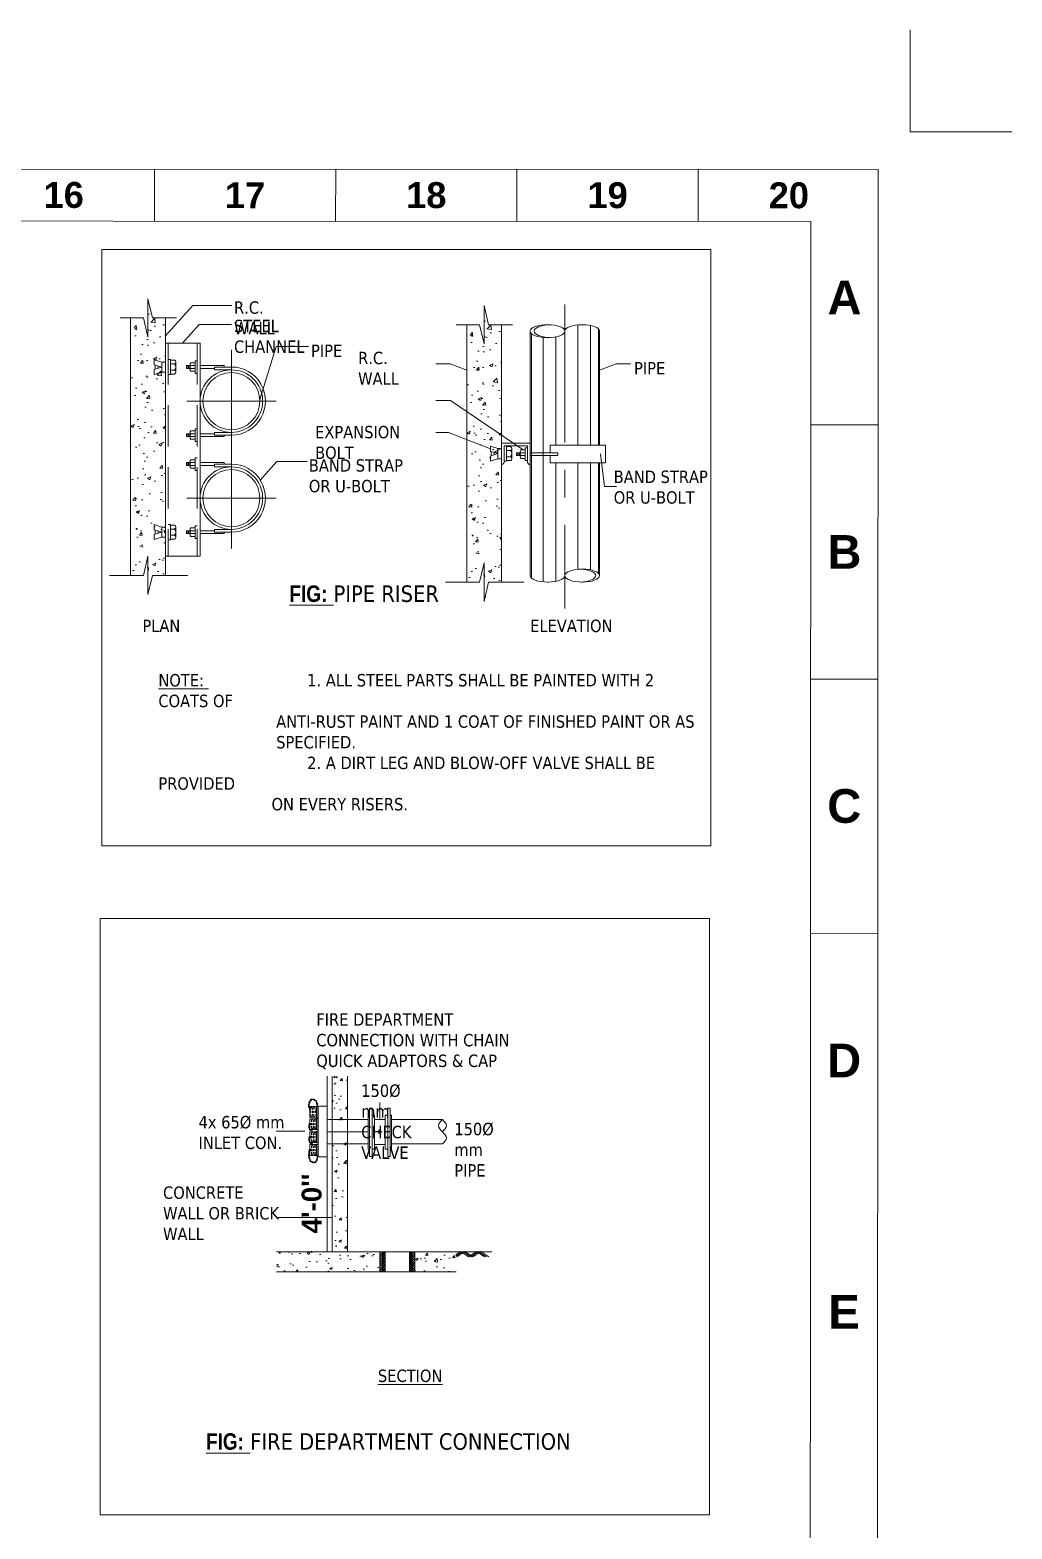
# Model space of a CAD drawing. Header units: inches. Extents: x -98933 to 1585249, y -3352739 to 192771.
# Drawn here: x -308 to 425, y 49568 to 50687 of the extents above; entities that cross this region are included whole.
import ezdxf

# ---------------------------------------------------------------- set-up
doc = ezdxf.new("R2010")
doc.units = ezdxf.units.IN
doc.header["$MEASUREMENT"] = 0
doc.header["$PDMODE"] = 35
doc.linetypes.add('CENTERX2', pattern=[4, 2.5, -0.5, 0.5, -0.5])
doc.linetypes.add('DASHED', pattern=[0.75, 0.5, -0.25])
doc.layers.get('0').update_dxf_attribs({"lineweight": 0})
doc.layers.get('Defpoints').update_dxf_attribs({"lineweight": 0})
for name, color, linetype, lineweight in [('DIM', 7, 'Continuous', 0), ('FF-PIPE', 14, 'Continuous', 35), ('Inline', 7, 'Continuous', 0), ('Outline', 7, 'Continuous', 0), ('Scale', 7, 'Continuous', 0), ('Scale_Text', 7, 'Continuous', 0), ('Titelblk', 7, 'Continuous', 25), ('TITLE', 7, 'Continuous', 20)]:
    doc.layers.add(name, color=color, linetype=linetype, lineweight=lineweight)
doc.styles.add('arial narrow', font='tahoma.ttf')
doc.styles.get("Standard").update_dxf_attribs({"font": 'arialbd.ttf', "height": 24})
doc.dimstyles.new('1_4', dxfattribs={"dimtxt": 5, "dimasz": 2, "dimexe": 0, "dimexo": 1, "dimgap": 2, "dimtad": 0, "dimdec": 1, "dimzin": 3, "dimdsep": 46, "dimlunit": 4, "dimtxsty": 'Standard', "dimblk": 'OBLIQUE', "dimcen": 0, "dimclrd": 256, "dimclre": 256, "dimclrt": 142, "dimadec": 1, "dimazin": 1, "dimtfac": 0.5, "dimtdec": 1, "dimtix": 1, "dimtofl": 0, "dimtmove": 0, "dimatfit": 3, "dimfxl": 3, "dimtolj": 1, "dimtzin": 0, "dimlwd": -1, "dimlwe": -1, "dimarcsym": 0})
pattern_1 = [(50, (205170.622, -16887.03), (49.0342, -4.28994), [5.1272, -56.3996]), (355, (205170.62, -16887.03), (-9.4855, 51.4223), [4.1018, -45.1197]), (100.4514, (205174.71, -16887.387), (39.54875, 47.1323), [4.3575, -47.9323]), (46.1842, (205170.62, -16873.356), (72.96, -11.3154), [7.6909, -84.5995]), (96.6356, (205176.7, -16874.3), (63.8965, 66.5938), [6.5362, -71.8985]), (351.1842, (205170.62, -16873.36), (63.8965, 66.5939), [6.1527, -67.6796]), (21, (205177.46, -16876.775), (40.8065, -27.5243), [5.1272, -56.3996]), (326, (205177.46, -16876.775), (16.6338, 49.5736), [4.1018, -45.1197]), (71.4514, (205180.86, -16879.07), (57.4403, 22.0492), [4.3575, -47.9323]), (37.5, (205170.622, -16887.029), (0.83129, 22.75769), [0, -44.5728, 0, -45.80334, 0, -45.29062]), (7.5, (205170.622, -16887.03), (17.98427, 26.96325), [0, -26.11474, 0, -43.54736, 0, -17.2617]), (327.5, (205155.377, -16887.03), (36.49381, -1.54192), [0, -17.0908, 0, -53.3233, 0, -70.7559]), (317.5, (205148.54, -16887.03), (39.86847, 6.8435), [0, -22.21804, 0, -35.41214, 0, -50.24695])]
pattern_2 = [(45, (192991.1334, -35276.0292), (-2.02055763, 2.02055763), []), (135, (192991.1334, -35276.0292), (-2.02055763, -2.02055763), [])]
pattern_3 = [(45, (192991.1334, -35276.0292), (-2.02055763, 2.02055763), [])]

# ---------------------------------------------------------------- blocks, each defined once
blk = doc.blocks.new('sefty')
at = {"layer": 'FF-PIPE', "lineweight": 0}
h = blk.add_hatch(dxfattribs=at)
h.set_pattern_fill('AR-CONC', color=0, scale=8.4375, style=0)
h.set_pattern_definition([(50, (204499.26, -17635.22), (60.5188, -5.2947), [6.3281, -69.6094]), (355, (204499.26, -17635.22), (-11.7071, 63.4662), [5.0625, -55.6875]), (100.4514, (204504.306, -17635.664), (48.8117, 58.1715), [5.3781, -59.1589]), (46.1842, (204499.26, -17618.35), (90.0485, -13.9657), [9.4922, -104.414]), (96.6356, (204506.77, -17619.51), (78.8622, 82.1912), [8.067, -88.7383]), (351.1842, (204499.26, -17618.35), (78.862, 82.1913), [7.5938, -83.5313]), (21, (204507.7, -17622.566), (50.364, -33.971), [6.3281, -69.6094]), (326, (204507.7, -17622.566), (20.5297, 61.1845), [5.0625, -55.6875]), (71.4514, (204511.897, -17625.397), (70.8938, 27.2135), [5.3781, -59.1589]), (37.5, (204499.262, -17635.222), (1.02599, 28.08792), [0, -55.0125, 0, -56.53125, 0, -55.89844]), (7.5, (204499.262, -17635.222), (22.1965, 33.2785), [0, -32.23125, 0, -53.74687, 0, -21.3047]), (327.5, (204480.447, -17635.222), (45.04127, -1.90307), [0, -21.09375, 0, -65.8125, 0, -87.32812]), (317.5, (204472.01, -17635.222), (49.20633, 8.44636), [0, -27.42188, 0, -43.70625, 0, -62.01562])])
h.paths.add_polyline_path([(207907.5, -17320.2), (207884.1, -17320.2), (207875.9, -17285.4), (207875.9, -17355.1), (207867.7, -17320.2), (207844.4, -17320.2), (207844.4, -17787.6), (207867.7, -17787.6), (207875.9, -17752.7), (207875.9, -17822.4), (207884.1, -17787.6), (207907.5, -17787.6)])
h = blk.add_hatch(dxfattribs=at)
h.set_pattern_fill('AR-CONC', color=0, scale=8.4375, style=0)
h.set_pattern_definition([(50, (205109.016, -17647.586), (60.5188, -5.2947), [6.3281, -69.6094]), (355, (205109.016, -17647.586), (-11.7071, 63.4662), [5.0625, -55.6875]), (100.4514, (205114.06, -17648.027), (48.8117, 58.1715), [5.3781, -59.1589]), (46.1842, (205109.016, -17630.71), (90.0485, -13.9657), [9.4922, -104.414]), (96.6356, (205116.52, -17631.874), (78.8622, 82.1912), [8.067, -88.7383]), (351.1842, (205109.02, -17630.71), (78.862, 82.1913), [7.5938, -83.5313]), (21, (205117.453, -17634.93), (50.364, -33.971), [6.3281, -69.6094]), (326, (205117.453, -17634.93), (20.5297, 61.1845), [5.0625, -55.6875]), (71.4514, (205121.65, -17637.76), (70.8938, 27.2135), [5.3781, -59.1589]), (37.5, (205109.016, -17647.586), (1.02599, 28.08792), [0, -55.0125, 0, -56.53125, 0, -55.89844]), (7.5, (205109.016, -17647.586), (22.1965, 33.2785), [0, -32.23125, 0, -53.74687, 0, -21.3047]), (327.5, (205090.2, -17647.586), (45.04127, -1.90307), [0, -21.09375, 0, -65.8125, 0, -87.32812]), (317.5, (205081.763, -17647.586), (49.20633, 8.44636), [0, -27.42188, 0, -43.70625, 0, -62.01562])])
h.paths.add_polyline_path([(208517.2, -17332.6), (208493.9, -17332.6), (208485.7, -17297.7), (208485.7, -17367.5), (208477.5, -17332.6), (208454.2, -17332.6), (208454.2, -17799.9), (208477.5, -17799.9), (208485.7, -17765), (208485.7, -17834.8), (208493.9, -17799.9), (208517.2, -17799.9)])
at = {"layer": 'FF-PIPE', "color": 0, "lineweight": 0}
for p, q in [((207875.9, -17285.4), (207884.1, -17320.2)), ((207875.9, -17355.1), (207875.9, -17285.4)), ((207907.3, -17353.6), (207957, -17297.8)), ((207957, -17297.8), (208027.9, -17297.8)), ((208485.7, -17367.5), (208485.7, -17297.7)), ((208485.7, -17297.7), (208493.9, -17332.6)), ((207825.3, -17320.2), (207867.7, -17320.2)), ((207844.4, -17320.2), (207844.4, -17787.6)), ((207867.7, -17320.2), (207875.9, -17355.1)), ((207884.1, -17320.2), (207927.6, -17320.2)), ((207907.5, -17320.2), (207907.5, -17787.6)), ((207938.8, -17366.2), (207969, -17332.3)), ((207969, -17332.3), (208027.3, -17332.3)), ((208435.1, -17332.6), (208477.5, -17332.6)), ((208454.2, -17332.6), (208454.2, -17799.9)), ((208477.5, -17332.6), (208485.7, -17367.5)), ((208493.9, -17332.6), (208537.3, -17332.6)), ((208517.2, -17332.6), (208517.2, -17799.9)), ((208655.8, -17333), (208655.8, -17551.2)), ((208569.4, -17344.4), (208569.4, -17789.2)), ((208571.9, -17349), (208571.9, -17792.7)), ((208592.8, -17355.8), (208592.8, -17799.5)), ((208616.1, -17354.8), (208616.1, -17551.2)), ((208679.1, -17334.1), (208679.1, -17551.2)), ((208693.1, -17339.8), (208693.1, -17551.2)), ((208695.5, -17344.4), (208695.5, -17551.2)), ((207907.5, -17366), (207970.5, -17366)), ((207970.5, -17366), (207970.5, -17752.7)), ((208078.7, -17468.1), (208108.8, -17372)), ((208108.8, -17372), (208167.1, -17372)), ((207887.4, -17396.1), (207887.4, -17405.3)), ((207901, -17400.4), (207887.4, -17396.1)), ((207901, -17409.6), (207887.4, -17405.3)), ((207901, -17409.6), (207887.4, -17413.9)), ((207887.4, -17413.9), (207887.4, -17423.1)), ((207889.1, -17405.8), (207889.1, -17413.4)), ((207894.2, -17407.4), (207894.2, -17411.7)), ((207901, -17400.4), (207901, -17418.7)), ((207907.5, -17400.4), (207901, -17400.4)), ((207916.5, -17395.7), (207912.5, -17395.7)), ((207916.5, -17423.3), (207916.5, -17395.7)), ((207916.5, -17396.7), (207924.2, -17396.7)), ((207924.2, -17403.8), (207916.5, -17403.8)), ((207926.3, -17400.2), (207926.3, -17418.7)), ((207945.9, -17406.9), (207945.9, -17412)), ((207945.9, -17406.9), (207961.5, -17406.9)), ((207945.9, -17412), (207961.5, -17412)), ((207948.1, -17406.9), (207948.1, -17412)), ((207950.2, -17406.9), (207950.2, -17412)), ((207952.4, -17406.9), (207952.4, -17412)), ((207953.8, -17401.9), (207961.5, -17401.9)), ((207965.4, -17398), (207965.4, -17421)), ((207970.5, -17406.9), (208014.3, -17406.9)), ((207970.5, -17412), (207996.8, -17412)), ((207996.8, -17409.5), (208027.6, -17409.5)), ((207996.8, -17414.6), (207996.8, -17409.5)), ((207996.8, -17414.6), (208027.6, -17414.6)), ((208014.3, -17406.9), (208014.3, -17409.5)), ((208424, -17403.4), (208398.4, -17403.4)), ((208454.2, -17415.1), (208424, -17403.4)), ((208695.5, -17415.1), (208725.7, -17403.4)), ((208725.7, -17403.4), (208751.3, -17403.4)), ((207901, -17418.7), (207887.4, -17423.1)), ((207901, -17418.7), (207907.5, -17418.7)), ((207916.5, -17423.3), (207912.5, -17423.3)), ((207924.2, -17415.2), (207916.5, -17415.2)), ((207916.5, -17422.3), (207924.2, -17422.3)), ((207953.8, -17417.1), (207961.5, -17417.1)), ((208398.4, -17470.4), (208424.7, -17470.4)), ((208424.7, -17470.4), (208556.6, -17560)), ((207945.9, -17530.6), (207961.5, -17530.6)), ((207945.9, -17530.6), (207945.9, -17535.7)), ((207945.9, -17535.7), (207961.5, -17535.7)), ((207948.1, -17530.6), (207948.1, -17535.7)), ((207950.2, -17530.6), (207950.2, -17535.7)), ((207952.4, -17530.6), (207952.4, -17535.7)), ((207953.8, -17525.5), (207961.5, -17525.5)), ((207953.8, -17540.7), (207961.5, -17540.7)), ((207970.5, -17530.6), (207996.8, -17530.6)), ((207970.5, -17535.7), (208014.3, -17535.7)), ((207996.8, -17528.1), (208027.6, -17528.1)), ((207996.8, -17528.1), (207996.8, -17533.1)), ((207996.8, -17533.1), (208027.6, -17533.1)), ((208014.3, -17535.7), (208014.3, -17533.1)), ((208421.4, -17528.4), (208398.4, -17528.4)), ((208497.2, -17557.9), (208421.4, -17528.4)), ((208517.2, -17547.7), (208569.4, -17547.7)), ((208569.4, -17547.7), (208569.4, -17552.8)), ((207953.8, -17577.9), (207961.5, -17577.9)), ((208510.7, -17557.6), (208497.2, -17553.3)), ((208497.2, -17553.3), (208497.2, -17562.4)), ((208510.7, -17566.7), (208497.2, -17562.4)), ((208510.7, -17566.7), (208497.2, -17571.1)), ((208497.2, -17571.1), (208497.2, -17580.2)), ((208510.7, -17575.9), (208497.2, -17580.2)), ((208498.8, -17563), (208498.8, -17570.5)), ((208503.9, -17564.6), (208503.9, -17568.9)), ((208517.2, -17557.6), (208510.7, -17557.6)), ((208510.7, -17557.6), (208510.7, -17575.9)), ((208510.7, -17575.9), (208517.2, -17575.9)), ((208522.3, -17552.8), (208564.4, -17552.8)), ((208522.3, -17552.8), (208522.3, -17582.3)), ((208526.2, -17552.8), (208522.3, -17552.8)), ((208526.2, -17580.5), (208526.2, -17552.8)), ((208526.2, -17553.8), (208533.9, -17553.8)), ((208533.9, -17560.9), (208526.2, -17560.9)), ((208533.9, -17572.3), (208526.2, -17572.3)), ((208536.1, -17557.4), (208536.1, -17575.9)), ((208544.8, -17565), (208560.4, -17565)), ((208544.8, -17565), (208544.8, -17570.1)), ((208544.8, -17570.1), (208560.4, -17570.1)), ((208547, -17565), (208547, -17570.1)), ((208549.2, -17565), (208549.2, -17570.1)), ((208551.3, -17565), (208551.3, -17570.1)), ((208552.7, -17560), (208560.4, -17560)), ((208552.7, -17575.2), (208560.4, -17575.2)), ((208564.4, -17552.8), (208564.4, -17582.3)), ((208564.4, -17556.1), (208564.4, -17579.1)), ((208569.4, -17565), (208619.8, -17565)), ((208569.4, -17570.1), (208619.8, -17570.1)), ((208619.8, -17565), (208619.8, -17570.1)), ((208697, -17567.3), (208704.1, -17626.1)), ((207945.9, -17583), (207945.9, -17588.1)), ((207945.9, -17583), (207961.5, -17583)), ((207945.9, -17588.1), (207961.5, -17588.1)), ((207948.1, -17583), (207948.1, -17588.1)), ((207950.2, -17583), (207950.2, -17588.1)), ((207952.4, -17583), (207952.4, -17588.1)), ((207953.8, -17593.2), (207961.5, -17593.2)), ((207970.5, -17583), (208014.3, -17583)), ((207970.5, -17588.1), (207996.8, -17588.1)), ((207996.8, -17590.6), (207996.8, -17585.5)), ((207996.8, -17585.5), (208027.6, -17585.5)), ((207996.8, -17590.6), (208027.6, -17590.6)), ((208014.3, -17583), (208014.3, -17585.5)), ((208079.7, -17615), (208109.9, -17581.2)), ((208109.9, -17581.2), (208164.8, -17581.2)), ((208526.2, -17580.5), (208522.3, -17580.5)), ((208526.2, -17579.4), (208533.9, -17579.4)), ((208616.1, -17583.4), (208616.1, -17798.5)), ((208655.8, -17583.4), (208655.8, -17776.7)), ((208679.1, -17583.4), (208679.1, -17777.8)), ((208693.1, -17583.4), (208693.1, -17783.6)), ((208695.5, -17583.4), (208695.5, -17788.1)), ((208704.1, -17626.1), (208725.9, -17626.1)), ((207901, -17699.9), (207887.4, -17695.6)), ((207887.4, -17704.8), (207887.4, -17695.6)), ((207901, -17709.1), (207887.4, -17704.8)), ((207901, -17709.1), (207887.4, -17713.4)), ((207887.4, -17722.6), (207887.4, -17713.4)), ((207889.1, -17712.9), (207889.1, -17705.3)), ((207894.2, -17711.2), (207894.2, -17706.9)), ((207901, -17718.2), (207901, -17699.9)), ((207901, -17699.9), (207907.5, -17699.9)), ((207916.5, -17695.4), (207912.5, -17695.4)), ((207916.5, -17695.4), (207916.5, -17723)), ((207916.5, -17696.4), (207924.2, -17696.4)), ((207924.2, -17703.5), (207916.5, -17703.5)), ((207926.3, -17718.4), (207926.3, -17699.9)), ((207945.9, -17706.7), (207945.9, -17711.7)), ((207945.9, -17706.7), (207961.5, -17706.7)), ((207945.9, -17711.7), (207961.5, -17711.7)), ((207948.1, -17706.7), (207948.1, -17711.7)), ((207950.2, -17706.7), (207950.2, -17711.7)), ((207952.4, -17706.7), (207952.4, -17711.7)), ((207953.8, -17701.6), (207961.5, -17701.6)), ((207970.5, -17706.7), (207996.8, -17706.7)), ((207970.5, -17711.7), (208014.3, -17711.7)), ((207996.8, -17704.1), (207996.8, -17709.2)), ((207996.8, -17704.1), (208027.6, -17704.1)), ((207996.8, -17709.2), (208027.6, -17709.2)), ((208014.3, -17711.7), (208014.3, -17709.2)), ((207901, -17718.2), (207887.4, -17722.6)), ((207907.5, -17718.2), (207901, -17718.2)), ((207916.5, -17723), (207912.5, -17723)), ((207924.2, -17714.9), (207916.5, -17714.9)), ((207916.5, -17722), (207924.2, -17722)), ((207953.8, -17716.8), (207961.5, -17716.8)), ((207867.7, -17787.6), (207875.9, -17752.7)), ((207875.9, -17752.7), (207875.9, -17822.4)), ((207907.5, -17752.7), (207970.5, -17752.7)), ((208477.5, -17799.9), (208485.7, -17765)), ((208485.7, -17765), (208485.7, -17834.8)), ((207805.8, -17787.6), (207867.7, -17787.6)), ((207875.9, -17822.4), (207884.1, -17787.6)), ((207884.1, -17787.6), (207948.2, -17787.6)), ((208415.6, -17799.9), (208477.5, -17799.9)), ((208485.7, -17834.8), (208493.9, -17799.9)), ((208493.9, -17799.9), (208558, -17799.9)), ((208601.9, -17799.9), (208600.1, -17799.9)), ((208664.9, -17799.9), (208663.1, -17799.9))]:
    blk.add_line(p, q, dxfattribs=at)
at = {"layer": 'FF-PIPE', "color": 0, "linetype": 'CENTERX2', "lineweight": 0, "ltscale": 100}
blk.add_line((208632.5, -17296.2), (208632.5, -17847.7), dxfattribs=at)
at = {"layer": 'FF-PIPE', "color": 0, "linetype": 'DASHED', "lineweight": 0, "ltscale": 150}
for p, q in [((207912.5, -17366), (207912.5, -17752.7)), ((207965.4, -17366), (207965.4, -17752.7))]:
    blk.add_line(p, q, dxfattribs=at)
at = {"layer": 'FF-PIPE', "color": 0, "linetype": 'CENTERX2', "lineweight": 0, "ltscale": 200}
for p, q in [((208027.3, -17378.4), (208027.3, -17739)), ((207946.2, -17471.3), (208108.3, -17471.3)), ((207946.2, -17647.4), (208108.3, -17647.4))]:
    blk.add_line(p, q, dxfattribs=at)
at = {"layer": 'FF-PIPE', "color": 0, "lineweight": 0}
blk.add_lwpolyline([(207792.2, -17196.1), (208897.3, -17196.1), (208897.4, -18278.8), (207792.2, -18278.8)], close=True, dxfattribs=at)
for points in [[(207965.4, -17421), (207961.5, -17421), (207961.5, -17398), (207965.4, -17398)], [(207965.4, -17521.6), (207961.5, -17521.6), (207961.5, -17544.6), (207965.4, -17544.6)], [(207965.4, -17597), (207961.5, -17597), (207961.5, -17574.1), (207965.4, -17574.1)], [(208564.4, -17579.1), (208560.4, -17579.1), (208560.4, -17556.1), (208564.4, -17556.1)], [(208605.6, -17565), (208605.6, -17551.2), (208705.9, -17551.2), (208705.9, -17583.4), (208605.6, -17583.4), (208605.6, -17570.1)], [(207965.4, -17697.7), (207961.5, -17697.7), (207961.5, -17720.7), (207965.4, -17720.7)]]:
    blk.add_lwpolyline(points, dxfattribs=at)
for centre, radius in [((208027.3, -17471.3), 56.7), ((208027.3, -17471.3), 51.7), ((208027.3, -17647.4), 56.7), ((208027.3, -17647.4), 51.7)]:
    blk.add_circle(centre, radius, dxfattribs=at)
for centre, radius, start, end in [((207922.3, -17400.2), 4.01, 297.7564, 62.2436), ((207917.6, -17409.5), 8.68, 318.8738, 41.1262), ((207955.4, -17404.4), 3.02, 122.6764, 237.3236), ((207955.4, -17409.5), 3.02, 122.6764, 237.3236), ((207955.4, -17414.6), 3.02, 122.6764, 237.3236), ((208027.3, -17471.3), 61.8, 269.6444, 90.3556), ((207922.3, -17418.7), 4.01, 297.7564, 62.2436), ((207955.4, -17528.1), 3.02, 122.6764, 237.3236), ((207955.4, -17533.1), 3.02, 122.6764, 237.3236), ((207955.4, -17538.2), 3.02, 122.6764, 237.3236), ((207955.4, -17580.5), 3.02, 122.6764, 237.3236), ((208532.1, -17557.4), 4.01, 297.7564, 62.2436), ((208527.4, -17566.6), 8.68, 318.8738, 41.1262), ((208532.1, -17575.9), 4.01, 297.7564, 62.2436), ((208554.3, -17562.5), 3.02, 122.6764, 237.3236), ((208554.3, -17567.6), 3.02, 122.6764, 237.3236), ((208554.3, -17572.6), 3.02, 122.6764, 237.3236), ((207955.4, -17585.5), 3.02, 122.6764, 237.3236), ((207955.4, -17590.6), 3.02, 122.6764, 237.3236), ((208027.3, -17647.4), 61.8, 269.6444, 90.3556), ((208515.1, -17579.2), 7.85, 285.7353, 336.6389), ((208571.6, -17579.2), 7.85, 203.3611, 254.2647), ((207922.3, -17699.9), 4.01, 297.7564, 62.2436), ((207917.6, -17709.2), 8.68, 318.8738, 41.1262), ((207955.4, -17704.1), 3.02, 122.6764, 237.3236), ((207955.4, -17709.2), 3.02, 122.6764, 237.3236), ((207955.4, -17714.3), 3.02, 122.6764, 237.3236), ((207922.3, -17718.4), 4.01, 297.7564, 62.2436)]:
    blk.add_arc(centre, radius, start, end, dxfattribs=at)
for centre, major_axis in [((208601, -17344.4), (-31.5, 0)), ((208664, -17788.1), (31.5, 0))]:
    blk.add_ellipse(centre, major_axis=major_axis, ratio=0.374172, dxfattribs=at)
for centre, major_axis, start_param, end_param in [((208608.1, -17344.4), (-31.5, 0), 4.825792, 7.740579), ((208664, -17344.4), (-31.5, 0), 3.141593, 6.283185), ((208601, -17788.1), (31.5, 0), 3.141593, 6.283185), ((208656.8, -17788.1), (31.5, 0), 4.825792, 7.740579)]:
    blk.add_ellipse(centre, major_axis=major_axis, ratio=0.374172, start_param=start_param, end_param=end_param, dxfattribs=at)
at = {"layer": 'FF-PIPE', "color": 0, "lineweight": 0, "attachment_point": 1, "style": 'arial narrow'}
for s, insert, char_height, width in [('{\\C5;R.C. WALL}', (208032, -17290.2), 22.5, 0.15), ('{\\C5;STEEL CHANNEL}', (208032, -17323.7), 22.5, 0.15), ('{\\C5;PIPE}', (208171.8, -17368.6), 22.5, 0.15), ('{\\C5;R.C. WALL}', (208257.2, -17381.7), 22.5, 0.15), ('{\\C5;PIPE}', (208757.9, -17400.4), 22.5, 0.15), ('\\pi-1301;{\\C5;NUT & WASHER\\P\\pi-1563;(NON-CORROSIVE)}', (208153.3, -17429.4), 22.5, 0.15), ('{\\C5;EXPANSION BOLT}', (208179.2, -17516.3), 22.5, 0.15), ('{\\C5;BAND STRAP OR U-BOLT}', (208167.8, -17576.8), 22.5, 183.465), ('{\\C5;BAND STRAP OR U-BOLT}', (208721, -17597.4), 22.5, 178.729), ('{\\fArial Narrow|b1|i0|c0|p34;\\LFIG:} PIPE RISER', (208132.6, -17805.9), 30, 293.552), ('PLAN', (207865.8, -17868), 22.5, 0.15), ('ELEVATION', (208569.4, -17868), 22.5, 0.15), ('{\\L\\C5;NOTE:\\l ^I^I1. ALL STEEL PARTS SHALL BE PAINTED WITH 2 COATS OF\\P^I^I    ANTI-RUST PAINT AND 1 COAT OF FINISHED PAINT OR AS\\P^I^I    SPECIFIED.\\P           ^I ^I2. A DIRT LEG AND BLOW-OFF VALVE SHALL BE PROVIDED\\P^I^I   ON EVERY RISERS.}', (207894.8, -17966.7), 22.5, 940.46)]:
    blk.add_mtext(s, dxfattribs=dict(at, insert=insert, char_height=char_height, width=width))
blk = doc.blocks.new('_Oblique')
at = {"color": 0, "linetype": 'ByBlock', "lineweight": -2}
blk.add_line((-0.5, -0.5), (0.5, 0.5), dxfattribs=at)
blk = doc.blocks.new('*D242')
at = {"ltscale": 100000, "transparency": 16777216}
for p, q in [((207108.4, -18720), (207108.4, -18718)), ((207110.1, -18720), (207108.4, -18720)), ((207110.1, -18894.9), (207108.4, -18894.9)), ((207108.4, -18894.9), (207108.4, -18896.9))]:
    blk.add_line(p, q, dxfattribs=at)
at = {"layer": 'Defpoints', "color": 0, "ltscale": 100000, "transparency": 16777216}
for p in [(207111.1, -18720), (207108.4, -18894.9), (207111.1, -18894.9)]:
    blk.add_point(p, dxfattribs=at)
at = {"ltscale": 100000, "transparency": 16777216, "xscale": 2, "yscale": 2, "zscale": 2}
for p, rotation in [((207108.4, -18720), 270), ((207108.4, -18894.9), 90)]:
    blk.add_blockref('_Oblique', p, dxfattribs=dict(at, rotation=rotation))
at = {"color": 1, "ltscale": 100000, "transparency": 16777216, "insert": (207108.4, -18807.4), "char_height": 36, "attachment_point": 5, "rotation": 90}
blk.add_mtext("\\A1;4'-0''", dxfattribs=at)
blk = doc.blocks.new('PAGE')
at = {"layer": 'Inline', "color": 252, "lineweight": 15}
blk.add_lwpolyline([(178051640.63, 22656441.11), (178051640.63, 22657235.79), (178050505.36, 22657235.79), (178050505.36, 22656441.11)], close=True, dxfattribs=at)
at = {"layer": 'Outline', "color": 252, "lineweight": 15}
for p, q in [((178051662.57, 22657252.66), (178050483.42, 22657252.66)), ((178051662.57, 22656424.24), (178051662.57, 22657252.66))]:
    blk.add_line(p, q, dxfattribs=at)
at = {"layer": 'Scale', "color": 252, "lineweight": 9}
for p, q in [((178051426.98, 22657235.79), (178051426.98, 22657252.66)), ((178051485.98, 22657235.79), (178051485.98, 22657252.66)), ((178051544.98, 22657235.79), (178051544.98, 22657252.66)), ((178051603.97, 22657235.79), (178051603.97, 22657252.66)), ((178051640.63, 22657169.57), (178051662.57, 22657169.57)), ((178051640.63, 22657086.79), (178051662.57, 22657086.79)), ((178051640.63, 22657004.01), (178051662.57, 22657004.01))]:
    blk.add_line(p, q, dxfattribs=at)
at = {"layer": 'Scale_Text', "color": 252, "lineweight": 13, "attachment_point": 5}
for s, insert, char_height, width in [('16', (178051397.48, 22657244.22), 8.435, 2.5102), ('17', (178051456.48, 22657244.22), 8.435, 2.5102), ('18', (178051515.48, 22657244.22), 8.435, 2.5102), ('19', (178051574.48, 22657244.22), 8.435, 2.5102), ('20', (178051633.47, 22657244.22), 8.435, 2.5102), ('A', (178051651.6, 22657210.97), 10.97, 8.3603), ('B', (178051651.6, 22657128.18), 10.97, 8.3603), ('C', (178051651.6, 22657045.4), 10.97, 8.3603), ('D', (178051651.6, 22656962.62), 10.97, 8.3603), ('E', (178051651.6, 22656880.75), 10.97, 8.3603)]:
    blk.add_mtext(s, dxfattribs=dict(at, insert=insert, char_height=char_height, width=width))
blk = doc.blocks.new('Title')
at = {"layer": 'Defpoints', "color": 1, "ltscale": 10}
blk.add_lwpolyline([(-98623, -85271), (-98623, -85371), (-98523, -85371)], dxfattribs=at)
at = {"layer": 'Titelblk', "color": 3, "linetype": 'Continuous', "lineweight": 0, "xscale": 3.014611567961765, "yscale": 3.014611567959946, "zscale": 3.014611567966516}
blk.add_blockref('PAGE', (-536855255.8, -68388224), dxfattribs=at)
blk = doc.blocks.new('edfre')
at = {"ltscale": 100000}
blk.add_hatch(color=1, dxfattribs=at).paths.add_polyline_path([(207235.8, -18677), (207229.9, -18673.7), (207229.9, -18680.3)])
at = {"layer": 'FF-PIPE', "lineweight": 0}
h = blk.add_hatch(dxfattribs=at)
h.set_pattern_fill('AR-CONC', color=0, scale=6.83632, style=0)
h.set_pattern_definition(pattern_1)
h.paths.add_polyline_path([(207173.4, -18655.8), (207173.4, -18576.2), (207145.6, -18576.2), (207145.6, -18655.8)])
h = blk.add_hatch(dxfattribs=at)
h.set_pattern_fill('AR-CONC', color=0, scale=6.83632, style=0)
h.set_pattern_definition(pattern_1)
h.paths.add_polyline_path([(207145.6, -18894.9), (207044.4, -18894.9), (207044.4, -18931.4), (207231.9, -18931.4), (207231.9, -18894.8), (207173.5, -18894.8), (207173.4, -18696.8), (207145.6, -18696.8)])
h = blk.add_hatch(dxfattribs=at)
h.set_pattern_fill('ANSI31', color=0, scale=0.9)
h.set_pattern_definition(pattern_3)
h.paths.add_polyline_path([(207236.9, -18894.8), (207231.9, -18894.8), (207231.9, -18931.4), (207236.9, -18931.4)])
h = blk.add_hatch(dxfattribs=at)
h.set_pattern_fill('ANSI37', color=0, scale=0.9)
h.set_pattern_definition(pattern_2)
h.paths.add_polyline_path([(207241.8, -18894.8), (207236.9, -18894.8), (207236.9, -18931.4), (207241.8, -18931.4)])
h = blk.add_hatch(dxfattribs=at)
h.set_pattern_fill('ANSI37', color=0, scale=0.9)
h.set_pattern_definition(pattern_2)
h.paths.add_polyline_path([(207285.7, -18894.8), (207290.6, -18894.8), (207290.6, -18931.4), (207285.7, -18931.4)])
h = blk.add_hatch(dxfattribs=at)
h.set_pattern_fill('ANSI31', color=0, scale=0.9)
h.set_pattern_definition(pattern_3)
h.paths.add_polyline_path([(207290.6, -18894.8), (207295.6, -18894.8), (207295.6, -18931.4), (207290.6, -18931.4)])
h = blk.add_hatch(dxfattribs=at)
h.set_pattern_fill('AR-CONC', color=0, scale=6.83632, style=0)
h.set_pattern_definition(pattern_1)
h.paths.add_polyline_path([(207369.7, -18905.8), (207369.7, -18908.7), (207369.7, -18920.7), (207369.7, -18897)], flags=17)
h.paths.add_polyline_path([(207354.2, -18894.8), (207354.2, -18894.6), (207320.9, -18894.6), (207295.6, -18894.7), (207295.6, -18931.5), (207369.7, -18931.4), (207369.7, -18894.8)])
h.paths.add_polyline_path([(207369.7, -18894.8), (207369.7, -18927.4), (207369.7, -18903.1), (207369.7, -18897), (207369.7, -18894.5)])
at = {"lineweight": 13}
for p, q in [((207119.4, -18632.2), (207118.1, -18632.2)), ((207119.5, -18630.4), (207119.4, -18632.2))]:
    blk.add_line(p, q, dxfattribs=at)
at = {"color": 10, "ltscale": 100000}
for p, q in [((207223.9, -18677), (207229.9, -18677)), ((207235.8, -18677), (207229.9, -18673.7)), ((207229.9, -18673.7), (207229.9, -18680.3)), ((207235.8, -18677), (207229.9, -18680.3))]:
    blk.add_line(p, q, dxfattribs=at)
at = {"layer": 'DIM', "color": 7}
blk.add_lwpolyline([(206724.7, -18289.7), (207829.9, -18289.7), (207829.9, -19372.4), (206724.7, -19372.4)], close=True, dxfattribs=at)
at = {"layer": 'FF-PIPE', "color": 0, "lineweight": 0}
for p, q in [((207136.2, -18894.9), (207136.2, -18576.2)), ((207145.6, -18894.9), (207145.6, -18576.2)), ((207102.5, -18630.8), (207103.1, -18633)), ((207103.9, -18622.7), (207103.3, -18624.8)), ((207103.9, -18625), (207103.9, -18627.4)), ((207103.9, -18630.5), (207104.5, -18632.6)), ((207104, -18633.1), (207104.9, -18635.7)), ((207104.6, -18622.9), (207106.2, -18620.4)), ((207105.3, -18623.1), (207104.6, -18625.3)), ((207104.9, -18631.3), (207117.3, -18631.3)), ((207104.9, -18651.3), (207104.9, -18631.3)), ((207107.2, -18618.2), (207105.7, -18619.9)), ((207106.2, -18636.9), (207106.2, -18634.5)), ((207106.2, -18642.9), (207106.2, -18638.9)), ((207108.2, -18619.2), (207106.7, -18620.9)), ((207107.2, -18633), (207107.2, -18631.3)), ((207107.6, -18618.7), (207111.5, -18618.3)), ((207107.8, -18632.8), (207107.8, -18631.3)), ((207108.4, -18633), (207108.4, -18631.3)), ((207111.2, -18634.5), (207109.4, -18634.5)), ((207109.4, -18636.9), (207109.4, -18634.5)), ((207109.4, -18642.9), (207109.4, -18638.9)), ((207111.2, -18619), (207113.2, -18620)), ((207111.2, -18636.9), (207111.2, -18634.5)), ((207111.9, -18617.7), (207113.9, -18618.7)), ((207112.2, -18633), (207112.2, -18631.3)), ((207112.8, -18632.8), (207112.8, -18631.3)), ((207113.4, -18633), (207113.4, -18631.3)), ((207116, -18620.8), (207113.5, -18619.4)), ((207114.5, -18636.9), (207114.5, -18634.5)), ((207114.5, -18642.9), (207114.5, -18638.9)), ((207115.3, -18621), (207116.2, -18623.1)), ((207116.6, -18620.5), (207117.5, -18622.6)), ((207117.8, -18625.4), (207116.8, -18622.8)), ((207117.1, -18625.6), (207117.6, -18627.8)), ((207119.4, -18630.8), (207117.3, -18630.8)), ((207117.3, -18651.3), (207117.3, -18630.8)), ((207117.3, -18650.7), (207117.3, -18631.3)), ((207118.1, -18632.2), (207118.1, -18630.4)), ((207118.8, -18630.4), (207118.3, -18627.6)), ((207118.6, -18625.3), (207119, -18627.5)), ((207119.4, -18651.3), (207119.4, -18630.8)), ((207119.9, -18633.6), (207119.9, -18719.4)), ((207136.2, -18630.4), (207122.5, -18630.4)), ((207232, -18655.1), (207232, -18624)), ((207103.3, -18664.7), (207103.3, -18665.8)), ((207103.6, -18665.8), (207103.4, -18667.4)), ((207104, -18664.7), (207104, -18665.8)), ((207104.9, -18650.7), (207117.3, -18650.7)), ((207104.9, -18653.4), (207104.9, -18672.9)), ((207117.3, -18653.4), (207104.9, -18653.4)), ((207106.2, -18647.6), (207106.2, -18644.9)), ((207107.2, -18649.1), (207107.2, -18650.7)), ((207107.7, -18656.6), (207107.7, -18659.3)), ((207107.7, -18661.3), (207107.7, -18665.2)), ((207108.4, -18649.1), (207108.4, -18650.7)), ((207108.8, -18655.1), (207108.8, -18653.4)), ((207109.4, -18647.6), (207109.4, -18644.9)), ((207111.2, -18647.6), (207109.4, -18647.6)), ((207110, -18655.1), (207110, -18653.4)), ((207111, -18656.6), (207112.8, -18656.6)), ((207111, -18656.6), (207111, -18659.3)), ((207111.2, -18647.6), (207111.2, -18644.9)), ((207112.2, -18649.1), (207112.2, -18650.7)), ((207112.8, -18656.6), (207112.8, -18659.3)), ((207112.8, -18661.3), (207112.8, -18665.2)), ((207113.4, -18649.1), (207113.4, -18650.7)), ((207113.8, -18655.1), (207113.8, -18653.4)), ((207114.5, -18647.6), (207114.5, -18644.9)), ((207115, -18655.1), (207115, -18653.4)), ((207116, -18656.6), (207116, -18659.3)), ((207116, -18661.3), (207116, -18665.2)), ((207119.4, -18651.3), (207117.3, -18651.3)), ((207117.3, -18652.9), (207119.4, -18652.9)), ((207117.3, -18652.9), (207117.3, -18673.4)), ((207119.4, -18652.9), (207119.4, -18673.4)), ((207136.2, -18655.1), (207210.8, -18655.1)), ((207241.9, -18655.1), (207222.1, -18655.1)), ((207253.2, -18655.1), (207345.6, -18655.1)), ((207095.8, -18675.8), (207043.8, -18675.8)), ((207103.1, -18667.4), (207103.1, -18668.5)), ((207103.1, -18691.1), (207103.1, -18692.2)), ((207103.5, -18671.1), (207103.3, -18670)), ((207103.3, -18688.4), (207103.3, -18689.5)), ((207103.5, -18694.8), (207103.3, -18693.7)), ((207103.4, -18668.5), (207103.7, -18669.9)), ((207103.6, -18689.5), (207103.4, -18691.1)), ((207103.4, -18692.2), (207103.7, -18693.6)), ((207103.8, -18667.4), (207103.8, -18668.5)), ((207103.8, -18691.1), (207103.8, -18692.2)), ((207103.9, -18671), (207104.4, -18672.3)), ((207104.3, -18670.9), (207104, -18669.8)), ((207104, -18688.4), (207104, -18689.5)), ((207104.3, -18694.6), (207104, -18693.5)), ((207104.5, -18673.5), (207104.1, -18672.4)), ((207105.2, -18673.2), (207104.7, -18672.2)), ((207104.8, -18673.3), (207106.1, -18674)), ((207117.3, -18672.9), (207104.9, -18672.9)), ((207104.9, -18677.1), (207104.9, -18696.6)), ((207117.3, -18677.1), (207104.9, -18677.1)), ((207106.9, -18674.9), (207105.9, -18674.4)), ((207107.2, -18674.2), (207106.2, -18673.7)), ((207109, -18674.4), (207107.1, -18674.6)), ((207107.7, -18667.2), (207107.7, -18669.7)), ((207107.7, -18680.3), (207107.7, -18683)), ((207107.7, -18685), (207107.7, -18688.9)), ((207107.7, -18690.9), (207107.7, -18693.4)), ((207108.7, -18674.1), (207109.5, -18673.3)), ((207108.8, -18671.2), (207108.8, -18672.9)), ((207108.8, -18678.8), (207108.8, -18677.1)), ((207109.2, -18674.6), (207110, -18673.8)), ((207109.4, -18671.3), (207109.4, -18672.9)), ((207110.5, -18672.3), (207109.7, -18673.5)), ((207110, -18671.2), (207110, -18672.9)), ((207110, -18678.8), (207110, -18677.1)), ((207110.2, -18672.2), (207110.5, -18671.1)), ((207110.8, -18671.2), (207110.9, -18670)), ((207110.8, -18694.9), (207110.9, -18693.7)), ((207110.9, -18672.4), (207111.2, -18671.3)), ((207111, -18667.2), (207111, -18669.7)), ((207111, -18669.7), (207112.8, -18669.7)), ((207111, -18680.3), (207112.8, -18680.3)), ((207111, -18680.3), (207111, -18683)), ((207111, -18690.9), (207111, -18693.4)), ((207111, -18693.4), (207112.8, -18693.4)), ((207112.8, -18667.2), (207112.8, -18669.7)), ((207112.8, -18680.3), (207112.8, -18683)), ((207112.8, -18685), (207112.8, -18688.9)), ((207112.8, -18690.9), (207112.8, -18693.4)), ((207113.8, -18671.2), (207113.8, -18672.9)), ((207113.8, -18678.8), (207113.8, -18677.1)), ((207114.4, -18671.3), (207114.4, -18672.9)), ((207115, -18671.2), (207115, -18672.9)), ((207115, -18678.8), (207115, -18677.1)), ((207116, -18667.2), (207116, -18669.7)), ((207116, -18680.3), (207116, -18683)), ((207116, -18685), (207116, -18688.9)), ((207116, -18690.9), (207116, -18693.4)), ((207117.3, -18673.4), (207119.4, -18673.4)), ((207117.3, -18676.6), (207119.4, -18676.6)), ((207117.3, -18676.6), (207117.3, -18697.1)), ((207119.4, -18676.6), (207119.4, -18697.1)), ((207102.7, -18718.6), (207102.7, -18720.9)), ((207103.1, -18713.1), (207103.1, -18715.4)), ((207103.8, -18715.4), (207103.4, -18718.6)), ((207103.4, -18720.9), (207103.9, -18723.6)), ((207103.8, -18711.5), (207103.8, -18713)), ((207103.9, -18694.7), (207104.4, -18696)), ((207104.5, -18697.2), (207104.1, -18696.2)), ((207104.1, -18718.6), (207104.1, -18720.9)), ((207104.5, -18713.1), (207104.5, -18715.4)), ((207105.2, -18696.9), (207104.7, -18695.9)), ((207104.8, -18697.1), (207106.1, -18697.7)), ((207117.3, -18696.6), (207104.9, -18696.6)), ((207104.9, -18700.5), (207104.9, -18720)), ((207117.3, -18700.5), (207104.9, -18700.5)), ((207117.3, -18720), (207104.9, -18720)), ((207106.9, -18698.6), (207105.9, -18698.1)), ((207107.2, -18698), (207106.2, -18697.4)), ((207109, -18698.1), (207107.1, -18698.3)), ((207107.7, -18703.7), (207107.7, -18706.4)), ((207107.7, -18708.4), (207107.7, -18712.4)), ((207107.7, -18714.3), (207107.7, -18716.8)), ((207108.7, -18697.8), (207109.5, -18697)), ((207108.8, -18694.9), (207108.8, -18696.6)), ((207108.8, -18702.2), (207108.8, -18700.5)), ((207108.8, -18718.3), (207108.8, -18720)), ((207109.2, -18698.3), (207110, -18697.5)), ((207109.4, -18695), (207109.4, -18696.6)), ((207109.4, -18718.4), (207109.4, -18720)), ((207110.5, -18696), (207109.7, -18697.2)), ((207110, -18694.9), (207110, -18696.6)), ((207110, -18702.2), (207110, -18700.5)), ((207110, -18718.3), (207110, -18720)), ((207110.2, -18695.9), (207110.5, -18694.8)), ((207110.9, -18696.1), (207111.2, -18695)), ((207111, -18703.7), (207112.8, -18703.7)), ((207111, -18703.7), (207111, -18706.4)), ((207111, -18714.3), (207111, -18716.8)), ((207111, -18716.8), (207112.8, -18716.8)), ((207112.8, -18703.7), (207112.8, -18706.4)), ((207112.8, -18708.4), (207112.8, -18712.4)), ((207112.8, -18714.3), (207112.8, -18716.8)), ((207113.8, -18694.9), (207113.8, -18696.6)), ((207113.8, -18702.2), (207113.8, -18700.5)), ((207113.8, -18718.3), (207113.8, -18720)), ((207114.4, -18695), (207114.4, -18696.6)), ((207114.4, -18718.4), (207114.4, -18720)), ((207115, -18694.9), (207115, -18696.6)), ((207115, -18702.2), (207115, -18700.5)), ((207115, -18718.3), (207115, -18720)), ((207116, -18703.7), (207116, -18706.4)), ((207116, -18708.4), (207116, -18712.4)), ((207116, -18714.3), (207116, -18716.8)), ((207117.3, -18697.1), (207119.4, -18697.1)), ((207117.3, -18700), (207119.4, -18700)), ((207117.3, -18700), (207117.3, -18720.5)), ((207117.3, -18720.5), (207119.4, -18720.5)), ((207119.4, -18700), (207119.4, -18720.5)), ((207136.2, -18699), (207210.8, -18699)), ((207241.9, -18700), (207222.1, -18700)), ((207253.2, -18699), (207345.6, -18699)), ((207103.7, -18726), (207103.2, -18723.8)), ((207104.4, -18725.8), (207105.4, -18728.5)), ((207105.1, -18725.7), (207104.6, -18723.5)), ((207105.6, -18730.8), (207104.7, -18728.7)), ((207106.9, -18730.3), (207106.1, -18728.2)), ((207106.2, -18730.5), (207108.7, -18731.9)), ((207110.3, -18733.6), (207108.3, -18732.5)), ((207111, -18732.3), (207109, -18731.3)), ((207114.6, -18732.6), (207110.7, -18733)), ((207114, -18732.1), (207115.5, -18730.4)), ((207115, -18733.1), (207116.5, -18731.4)), ((207117.6, -18728.4), (207116, -18730.9)), ((207116.9, -18728.2), (207117.6, -18726)), ((207118.3, -18726.2), (207118.3, -18723.9)), ((207118.3, -18728.6), (207119, -18726.5)), ((207136.2, -18722.6), (207122.5, -18722.6)), ((207044.4, -18894.8), (207435.4, -18894.8)), ((207044.4, -18894.9), (207145.6, -18894.9)), ((207382.3, -18894.5), (207369.7, -18902.9)), ((207378.3, -18894.5), (207369.7, -18900.2)), ((207386.3, -18894.5), (207371.8, -18904.1)), ((207378.3, -18894.5), (207392.8, -18904.1)), ((207382.3, -18894.5), (207396.8, -18904.1)), ((207386.3, -18894.5), (207400.9, -18904.1)), ((207392.8, -18904.1), (207407.3, -18894.5)), ((207396.8, -18904.1), (207411.3, -18894.5)), ((207400.9, -18904.1), (207415.4, -18894.5)), ((207407.3, -18894.5), (207421.8, -18904.1)), ((207411.3, -18894.5), (207425.8, -18904.1)), ((207415.4, -18894.5), (207429.9, -18904.1)), ((207370.2, -18931.4), (207044.4, -18931.4))]:
    blk.add_line(p, q, dxfattribs=at)
for points in [[(207173.4, -18894.8), (207173.4, -18576.2)], [(207047.5, -18832.7), (207145.6, -18832.7)]]:
    blk.add_lwpolyline(points, dxfattribs=at)
for points in [[(207103.9, -18629.7), (207102.8, -18629.7), (207102.8, -18627.4), (207103.9, -18627.4)], [(207105.6, -18638.1), (207104.5, -18638.1), (207104.5, -18635.7), (207105.6, -18635.7)], [(207114.5, -18642.4), (207115.6, -18642.4), (207115.6, -18639.4), (207114.5, -18639.4)], [(207213, -18634.2), (207213, -18722), (207217.8, -18722), (207217.8, -18634.2)], [(207251, -18634.2), (207251, -18722), (207246.2, -18722), (207246.2, -18634.2)], [(207103.8, -18662), (207104.9, -18662), (207104.9, -18664.4), (207103.8, -18664.4)], [(207107.7, -18661.8), (207106.6, -18661.8), (207106.6, -18664.7), (207107.7, -18664.7)], [(207210.8, -18647.2), (207210.8, -18709), (207213, -18709), (207213, -18647.2)], [(207217.8, -18647.1), (207217.8, -18708.9), (207222.1, -18708.9), (207222.1, -18647.1)], [(207246.2, -18647.1), (207246.2, -18708.9), (207241.9, -18708.9), (207241.9, -18647.1)], [(207253.2, -18647.2), (207253.2, -18709), (207251, -18709), (207251, -18647.2)], [(207103.8, -18685.7), (207104.9, -18685.7), (207104.9, -18688.1), (207103.8, -18688.1)], [(207107.7, -18685.5), (207106.6, -18685.5), (207106.6, -18688.4), (207107.7, -18688.4)], [(207103.8, -18709.1), (207104.9, -18709.1), (207104.9, -18711.5), (207103.8, -18711.5)], [(207107.7, -18708.9), (207106.6, -18708.9), (207106.6, -18711.8), (207107.7, -18711.8)], [(207118.3, -18721.5), (207119.4, -18721.5), (207119.4, -18723.9), (207118.3, -18723.9)], [(207236.9, -18894.8), (207231.9, -18894.8), (207231.9, -18931.4), (207236.9, -18931.4)], [(207241.8, -18894.8), (207236.9, -18894.8), (207236.9, -18931.4), (207241.8, -18931.4)], [(207285.7, -18894.8), (207290.6, -18894.8), (207290.6, -18931.4), (207285.7, -18931.4)], [(207290.6, -18894.8), (207295.6, -18894.8), (207295.6, -18931.4), (207290.6, -18931.4)]]:
    blk.add_lwpolyline(points, close=True, dxfattribs=at)
at = {"layer": 'FF-PIPE', "color": 0, "linetype": 'CENTERX2', "lineweight": 0, "ltscale": 80}
blk.add_lwpolyline([(207136.2, -18677.1), (207210.8, -18677.1)], dxfattribs=at)
at = {"layer": 'FF-PIPE', "color": 0, "lineweight": 0}
for centre in [(207111, -18663.2), (207111.2, -18640.9), (207111, -18687), (207111, -18710.4)]:
    blk.add_circle(centre, 1.23, dxfattribs=at)
for centre, radius, start, end in [((207103.2, -18630.6), 0.722, 15.4827, 195.4827), ((207103.8, -18632.8), 0.722, 195.4827, 15.4827), ((207103.9, -18625), 0.722, 163.0457, 343.0457), ((207104.6, -18622.9), 0.722, 343.0457, 163.0457), ((207106.2, -18620.4), 0.722, 137.6009, 317.6009), ((207107.8, -18634.5), 1.62, 0, 180), ((207107.7, -18618.7), 0.722, 317.6009, 137.6009), ((207111.5, -18618.3), 0.722, 61.7303, 241.7303), ((207112.8, -18634.5), 1.62, 0, 180), ((207113.5, -18619.4), 0.722, 241.7303, 61.7303), ((207116, -18620.8), 0.722, 22.4522, 202.4522), ((207116.8, -18622.8), 0.722, 202.4522, 22.4522), ((207117.8, -18625.4), 0.722, 11.2261, 191.2261), ((207118.3, -18627.6), 0.722, 191.2261, 11.2261), ((207118.8, -18630.4), 0.722, 0, 180), ((207122.9, -18633.4), 3.01, 97.4377, 184.443), ((207103.6, -18664.7), 0.361, 0, 180), ((207103.6, -18665.8), 0.361, 180, 0), ((207107.8, -18647.6), 1.62, 180, 0), ((207109.4, -18656.6), 1.62, 0, 180), ((207112.8, -18647.6), 1.62, 180, 0), ((207114.4, -18656.6), 1.62, 0, 180), ((207103.4, -18667.4), 0.361, 0, 180), ((207103.4, -18668.5), 0.361, 180, 0), ((207103.4, -18691.1), 0.361, 0, 180), ((207103.4, -18692.2), 0.361, 180, 0), ((207103.7, -18669.9), 0.361, 11.2261, 191.2261), ((207103.6, -18688.4), 0.361, 0, 180), ((207103.6, -18689.5), 0.361, 180, 0), ((207103.7, -18693.6), 0.361, 11.2261, 191.2261), ((207103.9, -18671), 0.361, 191.2261, 11.2261), ((207104.4, -18672.3), 0.361, 22.4522, 202.4522), ((207104.8, -18673.3), 0.361, 202.4522, 22.4522), ((207106.1, -18674), 0.361, 61.7303, 241.7303), ((207107.1, -18674.6), 0.361, 241.7303, 61.7303), ((207109.4, -18669.7), 1.62, 180, 0), ((207109.4, -18680.3), 1.62, 0, 180), ((207109.4, -18693.4), 1.62, 180, 0), ((207109, -18674.4), 0.361, 137.6009, 317.6009), ((207109.7, -18673.5), 0.361, 317.6009, 137.6009), ((207110.5, -18672.3), 0.361, 163.0457, 343.0457), ((207110.8, -18671.2), 0.361, 343.0457, 163.0457), ((207114.4, -18669.7), 1.62, 180, 0), ((207114.4, -18680.3), 1.62, 0, 180), ((207114.4, -18693.4), 1.62, 180, 0), ((207103.4, -18718.6), 0.722, 0, 180), ((207103.4, -18720.9), 0.722, 180, 0), ((207103.8, -18713.1), 0.722, 0, 180), ((207103.8, -18715.4), 0.722, 180, 0), ((207103.9, -18694.7), 0.361, 191.2261, 11.2261), ((207104.4, -18696), 0.361, 22.4522, 202.4522), ((207104.8, -18697.1), 0.361, 202.4522, 22.4522), ((207106.1, -18697.7), 0.361, 61.7303, 241.7303), ((207107.1, -18698.3), 0.361, 241.7303, 61.7303), ((207109.4, -18703.7), 1.62, 0, 180), ((207109.4, -18716.8), 1.62, 180, 0), ((207109, -18698.1), 0.361, 137.6009, 317.6009), ((207109.7, -18697.2), 0.361, 317.6009, 137.6009), ((207110.5, -18696), 0.361, 163.0457, 343.0457), ((207110.8, -18694.9), 0.361, 343.0457, 163.0457), ((207114.4, -18703.7), 1.62, 0, 180), ((207114.4, -18716.8), 1.62, 180, 0), ((207122.9, -18719.6), 3.01, 175.557, 262.5623), ((207103.9, -18723.6), 0.722, 11.2261, 191.2261), ((207104.4, -18725.8), 0.722, 191.2261, 11.2261), ((207105.4, -18728.5), 0.722, 22.4522, 202.4522), ((207106.2, -18730.5), 0.722, 202.4522, 22.4522), ((207108.7, -18731.9), 0.722, 61.7303, 241.7303), ((207110.7, -18733), 0.722, 241.7303, 61.7303), ((207114.5, -18732.6), 0.722, 137.6009, 317.6009), ((207116, -18730.9), 0.722, 317.6009, 137.6009), ((207117.6, -18728.4), 0.722, 163.0457, 343.0457), ((207118.3, -18726.2), 0.722, 343.0457, 163.0457)]:
    blk.add_arc(centre, radius, start, end, dxfattribs=at)
blk.add_spline([(207345.6, -18699), (207352.9, -18688.6), (207345.6, -18677.1), (207338.3, -18666), (207345.6, -18655.1)], degree=3, dxfattribs=at)
blk.add_open_spline([(207345.6, -18677.1), (207349.2, -18673.4), (207356.4, -18666), (207349.2, -18658.8), (207345.6, -18655.1)], degree=3, knots=[94.833728, 94.833728, 94.833728, 94.833728, 142.373404, 189.275498, 189.275498, 189.275498, 189.275498], dxfattribs=at)
at = {"layer": 'FF-PIPE', "color": 0, "lineweight": 0, "attachment_point": 1, "style": 'arial narrow'}
for s, insert, char_height, width in [('{\\C5;FIRE DEPARTMENT CONNECTION WITH CHAIN QUICK ADAPTORS & CAP}', (207116.7, -18462), 22.5, 375.699), ('{\\C5;150%%C mm CHECK VALVE}', (207198.2, -18591.3), 22.5, 0.15), ('{\\C5;4x 65Ø mm INLET CON.}', (206903, -18648.4), 22.5, 157.5), ('{\\C5;150%%C mm PIPE}', (207367.1, -18660.9), 22.5, 0.15), ('{\\C5;CONCRETE \\PWALL OR BRICK \\PWALL}', (206838.6, -18776.3), 22.5, 216.389), ('{\\LSECTION}', (207228.5, -19108.8), 22.5, 0.15), ('{\\fArial Narrow|b1|i0|c0|p34;\\LFIG:} FIRE DEPARTMENT CONNECTION', (206916.6, -19224.3), 30, 750.865)]:
    blk.add_mtext(s, dxfattribs=dict(at, insert=insert, char_height=char_height, width=width))
at = {"color": 201, "ltscale": 100000}
dim = blk.add_linear_dim(base=(207108.4, -18894.9), p1=(207111.1, -18720), p2=(207111.1, -18894.9), angle=90, text="4'-0''", dimstyle='1_4', override={"dimtxt": 36, "dimgap": 20, "dimdec": 0, "dimclrt": 1, "dimtdec": 0, "dimfxl": 100, "dimfxlon": 1, "dimarcsym": 1}, dxfattribs=at)
dim.commit()
dim.dimension.update_dxf_attribs({"geometry": '*D242', "text_midpoint": (207108.4, -18807.4)})

msp = doc.modelspace()

# ---------------------------------------------------------------- block references
at = {"layer": 'DIM', "color": 0, "lineweight": -2, "xscale": 0.4111037293332629, "yscale": 0.4111037293332629, "zscale": 0.4111037293385709}
for name, p in [('sefty', (-85678.14, 57592.7)), ('edfre', (-85240.46, 57543.15))]:
    msp.add_blockref(name, p, dxfattribs=at)
at = {"layer": 'TITLE', "xscale": 0.7603744908821076, "yscale": 0.7603744908810768, "zscale": 0.7603744845895826, "rotation": 359.9723273306346}
msp.add_blockref('Title', (75370.65, 115488.8), dxfattribs=at)

doc.saveas('drawing.dxf')
